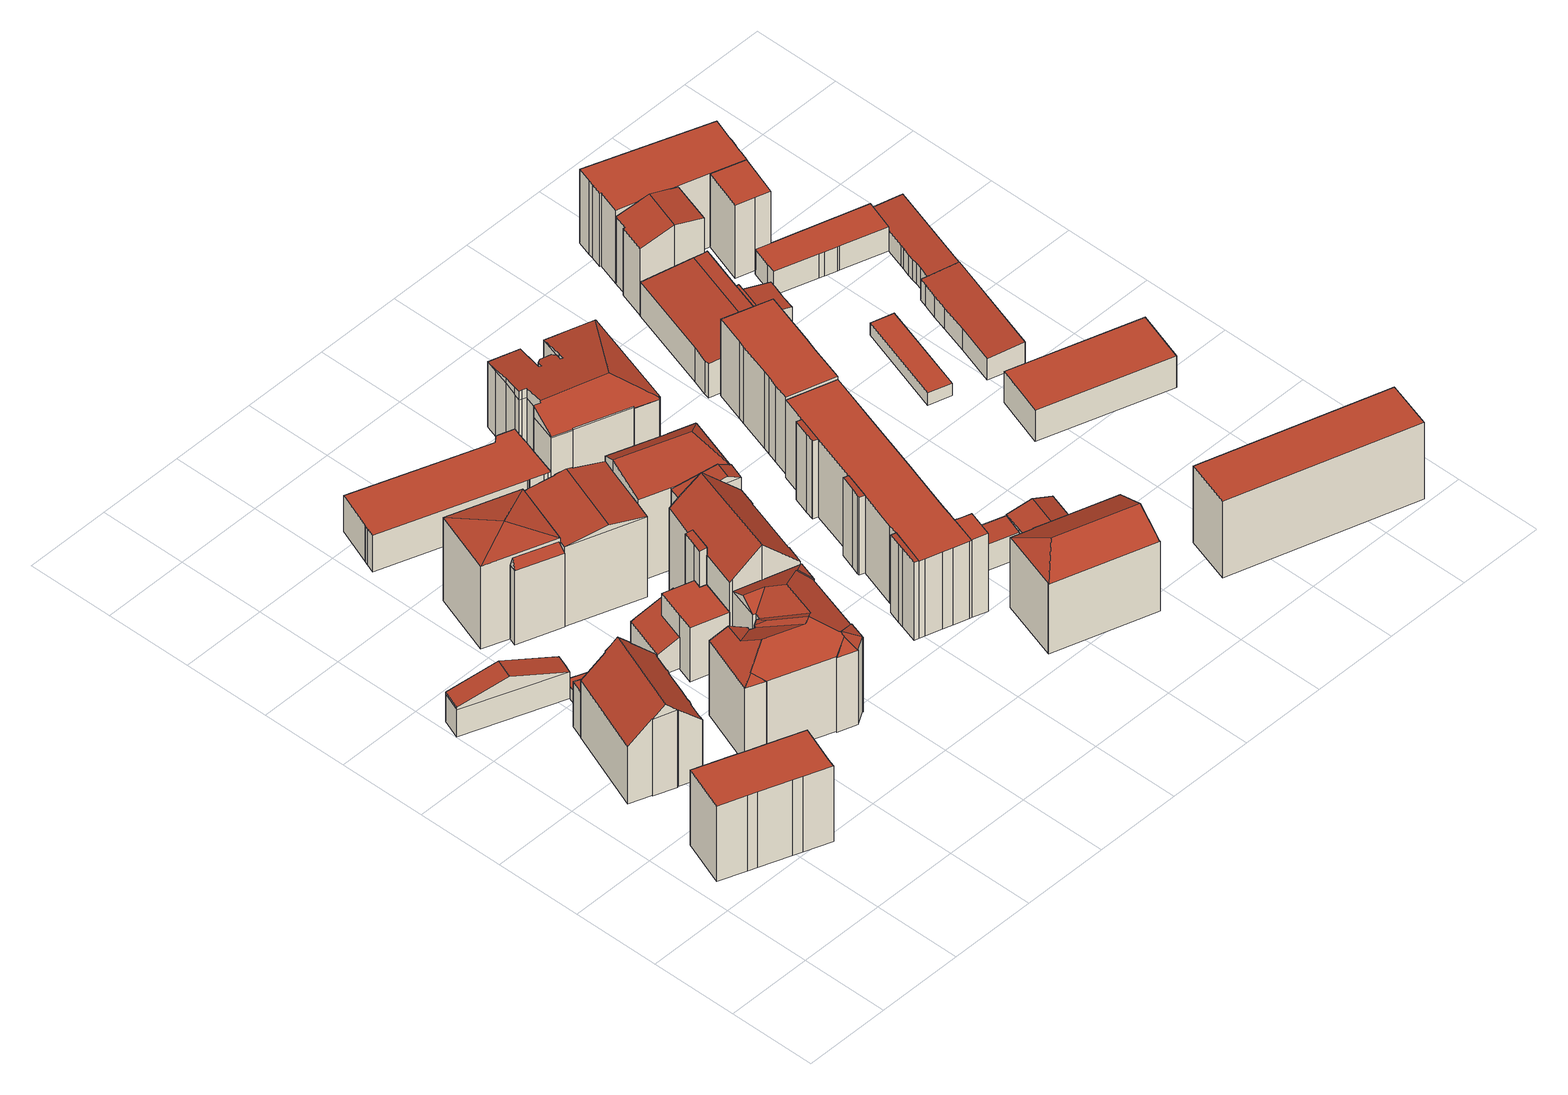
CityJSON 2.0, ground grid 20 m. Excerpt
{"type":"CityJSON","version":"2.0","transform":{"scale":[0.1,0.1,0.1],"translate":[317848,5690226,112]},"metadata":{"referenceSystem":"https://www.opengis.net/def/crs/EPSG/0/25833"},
"CityObjects":{
"building1":{"type":"Building","attributes":{"Dachtyp_tdc":"tdcPolyFlatRoof","Gemeindeschluessel":14713000,"Dachneigung":0,"QualitaetDacherkennung":64,"Geometrietyp2DReferenz":"3000","function":"31001_9998","roofType":"1000","measuredHeight":19.4},"geometry":[{"type":"MultiSurface","lod":"2","boundaries":[[[0,1,2,3]],[[1,4,5,2]],[[4,6,7,5]],[[6,8,9,7]],[[8,10,11,9]],[[10,12,13,11]],[[12,14,15,13]],[[14,16,17,15]],[[16,18,19,17]],[[18,20,21,19]],[[20,22,23,21]],[[22,24,25,23]],[[24,0,3,25]],[[24,22,20,18,16,14,12,10,8,6,4,1,0]],[[3,2,5,7,9,11,13,15,17,19,21,23,25]]],"semantics":{"surfaces":[{"type":"WallSurface"},{"type":"RoofSurface"},{"type":"GroundSurface"}],"values":[0,0,0,0,0,0,0,0,0,0,0,0,0,1,2]}}]},
"building2":{"type":"Building","attributes":{"Dachtyp_tdc":"tdcFreeFormRoof","Gemeindeschluessel":14713000,"Dachneigung":44.18,"QualitaetDacherkennung":63,"Geometrietyp2DReferenz":"3000","function":"31001_9998","roofType":"5000","measuredHeight":22.34},"geometry":[{"type":"MultiSurface","lod":"2","boundaries":[[[26,27,28,29]],[[27,30,31,28]],[[30,32,33,31]],[[32,34,35,33]],[[34,36,37,35]],[[36,38,39,37]],[[38,40,41,39]],[[40,42,43,41]],[[42,44,45,43]],[[44,46,47,45]],[[46,48,49,47]],[[48,50,51,49]],[[50,52,53,51]],[[52,54,55,53]],[[54,56,57,55]],[[56,58,59,57]],[[58,60,61,59]],[[60,62,63,61]],[[62,64,65,63]],[[64,66,67,65]],[[66,68,69,67]],[[68,70,71,69]],[[70,72,73,71]],[[72,74,75,73]],[[74,76,77,75]],[[76,78,79,77]],[[78,80,81,79]],[[80,82,83,81]],[[82,84,85,83]],[[84,26,29,85]],[[66,64,62,60,58,56,54,52,50,48,46,44,42,40,38,36,34,32,86,87,76,74,72,70,68]],[[30,27,26,84,82,80,78,87,86]],[[78,76,87]],[[32,30,86]],[[29,28,31,33,35,37,39,41,43,45,47,49,51,53,55,57,59,61,63,65,67,69,71,73,75,77,79,81,83,85]]],"semantics":{"surfaces":[{"type":"WallSurface"},{"type":"RoofSurface"},{"type":"GroundSurface"}],"values":[0,0,0,0,0,0,0,0,0,0,0,0,0,0,0,0,0,0,0,0,0,0,0,0,0,0,0,0,0,0,1,1,0,0,2]}}]},
"building3":{"type":"Building","attributes":{"Dachtyp_tdc":"tdcFreeFormRoof","Gemeindeschluessel":14713000,"Dachneigung":18.06,"QualitaetDacherkennung":32,"Geometrietyp2DReferenz":"3000","function":"31001_9998","roofType":"5000","measuredHeight":11.06},"geometry":[{"type":"MultiSurface","lod":"2","boundaries":[[[88,89,90,91]],[[89,92,93,90]],[[92,94,95,93]],[[94,96,97,95]],[[96,88,91,97]],[[98,99,100,101]],[[100,96,94,92,101]],[[88,99,98,89]],[[96,100,99,88]],[[89,98,101,92]],[[91,90,93,95,97]]],"semantics":{"surfaces":[{"type":"WallSurface"},{"type":"RoofSurface"},{"type":"GroundSurface"}],"values":[0,0,0,0,0,1,1,0,0,0,2]}}]},
"building4":{"type":"Building","attributes":{"Dachtyp_tdc":"tdcPolyFlatRoof","Gemeindeschluessel":14713000,"Dachneigung":0,"QualitaetDacherkennung":6,"Geometrietyp2DReferenz":"3000","function":"31001_9998","roofType":"1000","measuredHeight":11.44},"geometry":[{"type":"MultiSurface","lod":"2","boundaries":[[[102,103,104,105]],[[103,106,107,104]],[[106,108,109,107]],[[108,110,111,109]],[[110,112,113,111]],[[112,114,115,113]],[[114,116,117,115]],[[116,118,119,117]],[[118,102,105,119]],[[118,116,114,112,110,108,106,103,102]],[[105,104,107,109,111,113,115,117,119]]],"semantics":{"surfaces":[{"type":"WallSurface"},{"type":"RoofSurface"},{"type":"GroundSurface"}],"values":[0,0,0,0,0,0,0,0,0,1,2]}}]},
"building5":{"type":"Building","attributes":{"Dachtyp_tdc":"tdcPolyFlatRoof","Gemeindeschluessel":14713000,"Dachneigung":0,"QualitaetDacherkennung":75,"Geometrietyp2DReferenz":"3000","function":"31001_9998","roofType":"1000","measuredHeight":3.15},"geometry":[{"type":"MultiSurface","lod":"2","boundaries":[[[120,121,97,122]],[[121,123,95,97]],[[123,124,125,95]],[[124,126,127,125]],[[126,128,129,127]],[[128,120,122,129]],[[128,126,124,123,121,120]],[[122,97,95,125,127,129]]],"semantics":{"surfaces":[{"type":"WallSurface"},{"type":"RoofSurface"},{"type":"GroundSurface"}],"values":[0,0,0,0,0,0,1,2]}}]},
"building6":{"type":"Building","attributes":{"Gemeindeschluessel":14713000,"Geometrietyp2DReferenz":"3000","function":"31001_9998","roofType":"9999"},"children":["building6-1","building6-2"]},
"building6-1":{"type":"BuildingPart","attributes":{"Dachtyp_tdc":"tdcFreeFormRoof","Dachneigung":71.48,"QualitaetDacherkennung":11,"Geometrietyp2DReferenz":"3000","roofType":"5000","measuredHeight":21.69},"parents":["building6"],"geometry":[{"type":"MultiSurface","lod":"2","boundaries":[[[130,131,132,133]],[[131,134,135,132]],[[134,136,137,135]],[[138,136,134]],[[139,138,134,131]],[[139,131,130]],[[138,139,130,136]],[[133,132,135,137]],[[133,137,136,130]]],"semantics":{"surfaces":[{"type":"WallSurface"},{"type":"RoofSurface"},{"type":"GroundSurface"},{"type":"ClosureSurface"}],"values":[0,0,0,0,1,1,1,2,3]}}]},
"building6-2":{"type":"BuildingPart","attributes":{"Dachtyp_tdc":"tdcTentRoof","Dachneigung":10.03,"QualitaetDacherkennung":41,"Geometrietyp2DReferenz":"3000","roofType":"3500","measuredHeight":22.95},"parents":["building6"],"geometry":[{"type":"MultiSurface","lod":"2","boundaries":[[[140,141,142,143]],[[141,144,145,142]],[[144,146,130,133,145]],[[141,140,147]],[[144,141,147]],[[146,144,147]],[[140,146,147]],[[143,142,145,133,137]],[[140,143,137,136,130,146]],[[136,137,133,130]]],"semantics":{"surfaces":[{"type":"WallSurface"},{"type":"RoofSurface"},{"type":"GroundSurface"},{"type":"ClosureSurface"}],"values":[0,0,0,1,1,1,1,2,0,3]}}]},
"building7":{"type":"Building","attributes":{"Dachtyp_tdc":"tdcFreeFormRoof","Gemeindeschluessel":14713000,"Dachneigung":28.48,"QualitaetDacherkennung":38,"Geometrietyp2DReferenz":"3000","function":"31001_9998","roofType":"5000","measuredHeight":23.59},"geometry":[{"type":"MultiSurface","lod":"2","boundaries":[[[148,149,150,151]],[[149,152,153,150]],[[152,154,155,153]],[[154,156,157,155]],[[156,158,159,157]],[[158,160,161,159]],[[160,162,163,161]],[[162,164,165,163]],[[164,166,167,165]],[[166,168,169,167]],[[168,170,171,169]],[[170,172,173,171]],[[172,174,175,173]],[[174,176,177,175]],[[176,178,179,177]],[[178,180,181,179]],[[180,182,183,181]],[[182,184,185,183]],[[184,186,187,185]],[[186,188,189,187]],[[188,190,191,189]],[[190,192,193,191]],[[192,194,195,193]],[[194,196,197,195]],[[196,148,151,197]],[[198,196,194]],[[199,198,194,192]],[[200,201,199,192,190]],[[202,203,200,190,188]],[[202,188,186]],[[204,203,202,186,184]],[[205,206,204,184,182]],[[207,205,182,180]],[[207,180,178]],[[208,209,206,205,207,178,176]],[[208,176,174]],[[209,208,174,172]],[[210,211,212,203,204,206,209,172,170]],[[213,210,170,168]],[[214,213,168,166]],[[214,166,164]],[[215,216,211,210,213,214,164,162]],[[215,162,160]],[[216,215,160,158]],[[212,211,216,158,156]],[[217,201,200,203,212,156,154]],[[218,217,154,152]],[[219,218,152,149]],[[219,149,148]],[[198,199,201,217,218,219,148,196]],[[151,150,153,155,157,159,161,163,165,167,169,171,173,175,177,179,181,183,185,187,189,191,193,195,197]]],"semantics":{"surfaces":[{"type":"WallSurface"},{"type":"RoofSurface"},{"type":"GroundSurface"}],"values":[0,0,0,0,0,0,0,0,0,0,0,0,0,0,0,0,0,0,0,0,0,0,0,0,0,0,1,1,1,1,1,1,1,0,1,1,1,1,1,1,1,1,1,1,1,1,1,1,1,1,2]}}]},
"building8":{"type":"Building","attributes":{"Dachtyp_tdc":"tdcPolyFlatRoof","Gemeindeschluessel":14713000,"Dachneigung":0,"QualitaetDacherkennung":46,"Geometrietyp2DReferenz":"3000","function":"31001_9998","roofType":"1000","measuredHeight":13.91},"geometry":[{"type":"MultiSurface","lod":"2","boundaries":[[[220,221,222,223]],[[221,224,225,222]],[[224,226,227,225]],[[226,228,229,227]],[[228,230,231,229]],[[230,232,233,231]],[[232,220,223,233]],[[232,230,228,226,224,221,220]],[[223,222,225,227,229,231,233]]],"semantics":{"surfaces":[{"type":"WallSurface"},{"type":"RoofSurface"},{"type":"GroundSurface"}],"values":[0,0,0,0,0,0,0,1,2]}}]},
"building9":{"type":"Building","attributes":{"Dachtyp_tdc":"tdcFreeFormRoof","Gemeindeschluessel":14713000,"Dachneigung":26.26,"QualitaetDacherkennung":9,"Geometrietyp2DReferenz":"3000","function":"31001_9998","roofType":"5000","measuredHeight":10.22},"geometry":[{"type":"MultiSurface","lod":"2","boundaries":[[[234,235,236,237]],[[235,238,239,236]],[[238,240,241,239]],[[240,242,243,241]],[[242,244,245,243]],[[244,234,237,245]],[[242,240,246,247]],[[244,247,246,238,235,234]],[[244,242,247]],[[240,238,246]],[[237,236,239,241,243,245]]],"semantics":{"surfaces":[{"type":"WallSurface"},{"type":"RoofSurface"},{"type":"GroundSurface"}],"values":[0,0,0,0,0,0,1,1,0,0,2]}}]},
"building10":{"type":"Building","attributes":{"Dachtyp_tdc":"tdcFreeFormRoof","Gemeindeschluessel":14713000,"Dachneigung":10.16,"QualitaetDacherkennung":22,"Geometrietyp2DReferenz":"3000","function":"31001_9998","roofType":"5000","measuredHeight":22.17},"geometry":[{"type":"MultiSurface","lod":"2","boundaries":[[[248,249,250,251]],[[249,252,253,250]],[[252,254,255,253]],[[254,256,257,255]],[[256,258,259,257]],[[258,260,261,259]],[[260,262,263,261]],[[262,264,265,263]],[[264,248,251,265]],[[266,248,264,267,268,269]],[[270,271,268,267,272,273,274]],[[256,270,274,258]],[[258,274,273,260]],[[260,273,272,262]],[[262,272,267,264]],[[254,271,270,256]],[[252,269,268,271,254]],[[249,266,269,252]],[[248,266,249]],[[251,250,253,255,257,259,261,263,265]]],"semantics":{"surfaces":[{"type":"WallSurface"},{"type":"RoofSurface"},{"type":"GroundSurface"}],"values":[0,0,0,0,0,0,0,0,0,1,1,0,0,0,0,0,0,0,0,2]}}]},
"building11":{"type":"Building","attributes":{"Dachtyp_tdc":"tdcPolyFlatRoof","Gemeindeschluessel":14713000,"Dachneigung":0,"QualitaetDacherkennung":72,"Geometrietyp2DReferenz":"3000","function":"31001_9998","roofType":"1000","measuredHeight":9.26},"geometry":[{"type":"MultiSurface","lod":"2","boundaries":[[[275,276,277,278]],[[276,279,280,277]],[[279,281,282,280]],[[281,283,284,282]],[[283,285,286,284]],[[285,287,288,286]],[[287,289,290,288]],[[289,291,292,290]],[[291,293,294,292]],[[293,295,296,294]],[[295,297,298,296]],[[297,299,300,298]],[[299,301,302,300]],[[301,303,304,302]],[[303,305,306,304]],[[305,307,308,306]],[[307,309,310,308]],[[309,311,312,310]],[[311,313,314,312]],[[313,275,278,314]],[[313,311,309,307,305,303,301,299,297,295,293,291,289,287,285,283,281,279,276,275]],[[278,277,280,282,284,286,288,290,292,294,296,298,300,302,304,306,308,310,312,314]]],"semantics":{"surfaces":[{"type":"WallSurface"},{"type":"RoofSurface"},{"type":"GroundSurface"}],"values":[0,0,0,0,0,0,0,0,0,0,0,0,0,0,0,0,0,0,0,0,1,2]}}]},
"building12":{"type":"Building","attributes":{"Gemeindeschluessel":14713000,"Geometrietyp2DReferenz":"3000","function":"31001_9998","roofType":"9999"},"children":["building12-1","building12-2"]},
"building12-1":{"type":"BuildingPart","attributes":{"Dachtyp_tdc":"tdcGableRoof","Dachneigung":44.25,"QualitaetDacherkennung":73,"Geometrietyp2DReferenz":"3000","roofType":"3100","measuredHeight":27.73},"parents":["building12"],"geometry":[{"type":"MultiSurface","lod":"2","boundaries":[[[315,316,317,318]],[[316,319,320,317]],[[319,321,322,320]],[[321,323,324,322]],[[323,325,326,324]],[[325,327,328,326]],[[327,329,330,328]],[[331,332,333,334]],[[332,335,336,333]],[[335,337,338,336]],[[337,339,340,338]],[[339,341,342,340]],[[341,315,318,342]],[[337,335,332,331,343,344,329,327,325,323]],[[323,321,319,316,315,341,339,337]],[[318,317,320,322,324,326,328,330,345,346,334,333,336,338,340,342]],[[345,330,329,344]],[[346,345,344,343]],[[331,334,346,343]]],"semantics":{"surfaces":[{"type":"WallSurface"},{"type":"RoofSurface"},{"type":"GroundSurface"},{"type":"ClosureSurface"}],"values":[0,0,0,0,0,0,0,0,0,0,0,0,0,1,1,2,3,3,3]}}]},
"building12-2":{"type":"BuildingPart","attributes":{"Dachtyp_tdc":"tdcPolyFlatRoof","Dachneigung":11.97,"QualitaetDacherkennung":76,"Geometrietyp2DReferenz":"3000","roofType":"2100","measuredHeight":23.19},"parents":["building12"],"geometry":[{"type":"MultiSurface","lod":"2","boundaries":[[[347,348,349,350,351,352,353,354]],[[345,330,355,243,241,356,334,346]],[[353,352,355,330,329]],[[352,351,243,355]],[[351,350,241,243]],[[350,349,356,241]],[[349,348,331,334,356]],[[353,329,344,354]],[[329,330,345,344]],[[343,331,348,347]],[[343,346,334,331]],[[344,343,347,354]],[[344,345,346,343]]],"semantics":{"surfaces":[{"type":"RoofSurface"},{"type":"GroundSurface"},{"type":"WallSurface"},{"type":"ClosureSurface"}],"values":[0,1,2,2,2,2,2,2,3,2,3,2,3]}}]},
"building13":{"type":"Building","attributes":{"Gemeindeschluessel":14713000,"Geometrietyp2DReferenz":"3000","function":"31001_9998","roofType":"9999"},"children":["building13-1","building13-2"]},
"building13-1":{"type":"BuildingPart","attributes":{"Dachtyp_tdc":"tdcHipAndGableRoof","Dachneigung":10.45,"QualitaetDacherkennung":65,"Geometrietyp2DReferenz":"3000","roofType":"5000","measuredHeight":22.97},"parents":["building13"],"geometry":[{"type":"MultiSurface","lod":"2","boundaries":[[[357,358,359,360]],[[358,361,362,359]],[[361,363,364,362]],[[363,365,366,364]],[[365,367,368,366]],[[367,369,370,368]],[[371,372,373,374,375]],[[372,357,360,373]],[[369,367,376]],[[367,365,363,361,358,357,376]],[[357,372,371,377,369,376]],[[360,359,362,364,366,368,370,374,373]],[[371,375,377]],[[375,374,370,369,377]]],"semantics":{"surfaces":[{"type":"WallSurface"},{"type":"RoofSurface"},{"type":"GroundSurface"},{"type":"ClosureSurface"}],"values":[0,0,0,0,0,0,0,0,1,1,1,2,0,3]}}]},
"building13-2":{"type":"BuildingPart","attributes":{"Dachtyp_tdc":"tdcGableRoof","Dachneigung":11.97,"QualitaetDacherkennung":72,"Geometrietyp2DReferenz":"3000","roofType":"3100","measuredHeight":22.96},"parents":["building13"],"geometry":[{"type":"MultiSurface","lod":"2","boundaries":[[[378,379,380,381]],[[382,377,375,383]],[[379,378,384]],[[375,379,384,383]],[[378,382,383,384]],[[380,374,370,381]],[[379,375,374,380]],[[382,378,381,370,369]],[[369,377,382]],[[370,374,375,377,369]]],"semantics":{"surfaces":[{"type":"WallSurface"},{"type":"RoofSurface"},{"type":"GroundSurface"},{"type":"ClosureSurface"}],"values":[0,0,0,1,1,2,0,0,0,3]}}]},
"building14":{"type":"Building","attributes":{"name":"Grieg-Begegnungsstätte","Dachtyp_tdc":"tdcFreeFormRoof","Gemeindeschluessel":14713000,"Dachneigung":10.31,"QualitaetDacherkennung":36,"Geometrietyp2DReferenz":"3000","function":"31001_2090","roofType":"5000","measuredHeight":19.88},"geometry":[{"type":"MultiSurface","lod":"2","boundaries":[[[385,386,387,388]],[[386,389,390,387]],[[389,391,392,390]],[[391,393,394,392]],[[393,395,396,394]],[[395,397,398,396]],[[397,399,400,398]],[[399,401,402,400]],[[401,403,404,402]],[[403,405,406,404]],[[405,407,408,406]],[[407,409,410,408]],[[409,411,412,410]],[[411,413,414,412]],[[413,415,416,414]],[[415,417,418,416]],[[417,419,420,418]],[[419,421,422,420]],[[423,424,425,426,427,428]],[[425,424,429,430,431,432,433,434,435,436,437,438,439,440,441,442,443,444,445,446,447,448,449,450,451]],[[452,453,454,455,426,425,451,456,457,458,459,460,461]],[[462,461,460,463]],[[464,452,461,462]],[[463,460,459,465]],[[465,459,458,466]],[[466,458,457,467]],[[467,457,456,468]],[[468,456,451,450,469]],[[470,454,453,471]],[[455,454,470]],[[471,453,452,464]],[[469,450,449,472]],[[472,449,448,473]],[[473,448,447,385]],[[385,447,446,386]],[[386,446,445,389]],[[389,445,444,391]],[[391,444,443,393]],[[393,443,442,395]],[[395,442,441,397]],[[397,441,440,399]],[[399,440,439,401]],[[401,439,438,403]],[[403,438,437,405]],[[405,437,436,407]],[[407,436,435,409]],[[409,435,434,411]],[[411,434,433,413]],[[413,433,432,415]],[[417,431,430,419]],[[415,432,431,417]],[[419,430,429,421]],[[421,429,424,423,474]],[[428,427,475]],[[475,427,426,455]],[[474,423,428]],[[422,476,477,478,479,480,481,482,483,484,485,486,487,488,489,490,491,388,387,390,392,394,396,398,400,402,404,406,408,410,412,414,416,418,420]],[[421,474,476,422]],[[474,428,477,476]],[[428,475,478,477]],[[475,455,479,478]],[[455,470,480,479]],[[470,471,481,480]],[[471,464,482,481]],[[464,462,483,482]],[[462,463,484,483]],[[463,465,485,484]],[[465,466,486,485]],[[466,467,487,486]],[[467,468,488,487]],[[468,469,489,488]],[[469,472,490,489]],[[472,473,491,490]],[[473,385,388,491]]],"semantics":{"surfaces":[{"type":"WallSurface"},{"type":"RoofSurface"},{"type":"GroundSurface"}],"values":[0,0,0,0,0,0,0,0,0,0,0,0,0,0,0,0,0,0,1,1,1,0,0,0,0,0,0,0,0,0,0,0,0,0,0,0,0,0,0,0,0,0,0,0,0,0,0,0,0,0,0,0,0,0,0,0,2,0,0,0,0,0,0,0,0,0,0,0,0,0,0,0,0,0]}}]},
"building15":{"type":"Building","attributes":{"Gemeindeschluessel":14713000,"Geometrietyp2DReferenz":"3000","function":"31001_9998","roofType":"9999"},"children":["building15-1","building15-2","building15-3","building15-4","building15-5"]},
"building15-1":{"type":"BuildingPart","attributes":{"Dachtyp_tdc":"tdcPolyFlatRoof","Dachneigung":3.63,"QualitaetDacherkennung":63,"Geometrietyp2DReferenz":"3000","roofType":"2100","measuredHeight":20.16},"parents":["building15"],"geometry":[{"type":"MultiSurface","lod":"2","boundaries":[[[492,493,494,495,496]],[[493,497,498,494]],[[497,499,500,498]],[[499,501,502,500]],[[501,503,504,505,502]],[[501,499,497,493,492,503]],[[505,495,494,498,500,502]],[[492,496,504,503]],[[496,495,505,504]]],"semantics":{"surfaces":[{"type":"WallSurface"},{"type":"RoofSurface"},{"type":"GroundSurface"},{"type":"ClosureSurface"}],"values":[0,0,0,0,0,1,2,0,3]}}]},
"building15-2":{"type":"BuildingPart","attributes":{"Dachtyp_tdc":"tdcPolyFlatRoof","Dachneigung":3.94,"QualitaetDacherkennung":54,"Geometrietyp2DReferenz":"3000","roofType":"2100","measuredHeight":20.14},"parents":["building15"],"geometry":[{"type":"MultiSurface","lod":"2","boundaries":[[[506,507,508]],[[509,510,511,512,513]],[[510,514,515,511]],[[514,516,517,515]],[[516,518,519,517]],[[518,506,508,519]],[[518,516,514,510,509,506]],[[508,512,511,515,517,519]],[[513,507,506,509]],[[513,512,508,507]]],"semantics":{"surfaces":[{"type":"WallSurface"},{"type":"RoofSurface"},{"type":"GroundSurface"},{"type":"ClosureSurface"}],"values":[0,0,0,0,0,0,1,2,0,3]}}]},
"building15-3":{"type":"BuildingPart","attributes":{"Dachtyp_tdc":"tdcPolyFlatRoof","Dachneigung":5.17,"QualitaetDacherkennung":46,"Geometrietyp2DReferenz":"3000","roofType":"2100","measuredHeight":20.15},"parents":["building15"],"geometry":[{"type":"MultiSurface","lod":"2","boundaries":[[[520,521,522,523,524]],[[521,525,526,522]],[[525,527,528,526]],[[527,529,530,528]],[[529,531,532,533,530]],[[529,527,525,521,520,531]],[[533,523,522,526,528,530]],[[524,532,531,520]],[[524,523,533,532]]],"semantics":{"surfaces":[{"type":"WallSurface"},{"type":"RoofSurface"},{"type":"GroundSurface"},{"type":"ClosureSurface"}],"values":[0,0,0,0,0,1,2,0,3]}}]},
"building15-4":{"type":"BuildingPart","attributes":{"Dachtyp_tdc":"tdcPolyFlatRoof","Dachneigung":0,"QualitaetDacherkennung":81,"Geometrietyp2DReferenz":"3000","roofType":"1000","measuredHeight":19.95},"parents":["building15"],"geometry":[{"type":"MultiSurface","lod":"2","boundaries":[[[532,534,535,533]],[[534,513,512,535]],[[507,496,495,508]],[[504,536,537,505]],[[536,538,539,537]],[[538,540,541,539]],[[540,542,543,541]],[[542,544,545,543]],[[544,546,547,545]],[[546,548,549,547]],[[548,550,551,549]],[[552,553,554,555]],[[553,556,557,554]],[[556,558,559,557]],[[558,560,561,559]],[[560,524,523,561]],[[524,560,558,556,553,552,550,548,546,544,542,540,538,536,504,496,507,513,534,532]],[[533,535,512,508,495,505,537,539,541,543,545,547,549,551,555,554,557,559,561,523]],[[508,512,513,507]],[[505,495,496,504]],[[555,551,550,552]],[[533,523,524,532]]],"semantics":{"surfaces":[{"type":"WallSurface"},{"type":"RoofSurface"},{"type":"GroundSurface"},{"type":"ClosureSurface"}],"values":[0,0,0,0,0,0,0,0,0,0,0,0,0,0,0,0,1,2,3,3,3,3]}}]},
"building15-5":{"type":"BuildingPart","attributes":{"Dachtyp_tdc":"tdcPolyFlatRoof","Dachneigung":0,"QualitaetDacherkennung":40,"Geometrietyp2DReferenz":"3000","roofType":"1000","measuredHeight":20.11},"parents":["building15"],"geometry":[{"type":"MultiSurface","lod":"2","boundaries":[[[562,563,564,565]],[[563,566,552,555,564]],[[567,568,569,551,550]],[[568,570,571,569]],[[570,562,565,571]],[[570,568,567,566,563,562]],[[565,564,555,551,569,571]],[[550,552,566,567]],[[550,551,555,552]]],"semantics":{"surfaces":[{"type":"WallSurface"},{"type":"RoofSurface"},{"type":"GroundSurface"},{"type":"ClosureSurface"}],"values":[0,0,0,0,0,1,2,0,3]}}]},
"building16":{"type":"Building","attributes":{"Dachtyp_tdc":"tdcHipAndGableRoof","Gemeindeschluessel":14713000,"Dachneigung":26.95,"QualitaetDacherkennung":53,"Geometrietyp2DReferenz":"3000","function":"31001_9998","roofType":"5000","measuredHeight":21.74},"geometry":[{"type":"MultiSurface","lod":"2","boundaries":[[[572,573,574,575]],[[573,576,577,574]],[[576,578,579,577]],[[578,580,581,579]],[[580,582,583,581]],[[582,584,585,583]],[[584,586,587,585]],[[586,588,589,587]],[[588,590,591,589]],[[590,592,593,591]],[[592,594,595,593]],[[594,572,575,595]],[[590,588,586,596]],[[586,584,582,580,578,596]],[[578,576,573,572,594,592,590,596]],[[575,574,577,579,581,583,585,587,589,591,593,595]]],"semantics":{"surfaces":[{"type":"WallSurface"},{"type":"RoofSurface"},{"type":"GroundSurface"}],"values":[0,0,0,0,0,0,0,0,0,0,0,0,1,1,1,2]}}]},
"building17":{"type":"Building","attributes":{"Dachtyp_tdc":"tdcPolyFlatRoof","Gemeindeschluessel":14713000,"Dachneigung":5.13,"QualitaetDacherkennung":68,"Geometrietyp2DReferenz":"3000","function":"31001_9998","roofType":"2100","measuredHeight":7.07},"geometry":[{"type":"MultiSurface","lod":"2","boundaries":[[[597,598,599,600]],[[598,601,602,599]],[[601,603,604,602]],[[603,605,606,604]],[[605,597,600,606]],[[605,603,601,598,597]],[[600,599,602,604,606]]],"semantics":{"surfaces":[{"type":"WallSurface"},{"type":"RoofSurface"},{"type":"GroundSurface"}],"values":[0,0,0,0,0,1,2]}}]},
"building18":{"type":"Building","attributes":{"Dachtyp_tdc":"tdcFreeFormRoof","Gemeindeschluessel":14713000,"Dachneigung":25.98,"QualitaetDacherkennung":87,"Geometrietyp2DReferenz":"3000","function":"31001_9998","roofType":"5000","measuredHeight":9.92},"geometry":[{"type":"MultiSurface","lod":"2","boundaries":[[[607,608,609,610]],[[608,611,612,609]],[[611,613,614,612]],[[613,615,616,614]],[[615,607,610,616]],[[615,613,617]],[[618,617,613,611,608]],[[607,615,617,618]],[[608,607,618]],[[610,609,612,614,616]]],"semantics":{"surfaces":[{"type":"WallSurface"},{"type":"RoofSurface"},{"type":"GroundSurface"}],"values":[0,0,0,0,0,1,1,1,0,2]}}]},
"building19":{"type":"Building","attributes":{"Dachtyp_tdc":"tdcPolyFlatRoof","Gemeindeschluessel":14713000,"Dachneigung":0,"QualitaetDacherkennung":79,"Geometrietyp2DReferenz":"3000","function":"31001_9998","roofType":"1000","measuredHeight":19.64},"geometry":[{"type":"MultiSurface","lod":"2","boundaries":[[[619,620,621,622]],[[620,623,624,621]],[[623,625,626,624]],[[625,627,628,626]],[[627,629,630,628]],[[629,631,632,630]],[[631,633,634,632]],[[633,635,636,634]],[[635,637,638,636]],[[637,639,640,638]],[[639,641,642,640]],[[641,643,644,642]],[[643,619,622,644]],[[643,641,639,637,635,633,631,629,627,625,623,620,619]],[[622,621,624,626,628,630,632,634,636,638,640,642,644]]],"semantics":{"surfaces":[{"type":"WallSurface"},{"type":"RoofSurface"},{"type":"GroundSurface"}],"values":[0,0,0,0,0,0,0,0,0,0,0,0,0,1,2]}}]},
"building20":{"type":"Building","attributes":{"name":"Eichamt Leipzig","Gemeindeschluessel":14713000,"Geometrietyp2DReferenz":"3000","function":"31001_3010","roofType":"9999"},"children":["building20-1","building20-2","building20-3","building20-4"]},
"building20-1":{"type":"BuildingPart","attributes":{"Dachtyp_tdc":"tdcPolyFlatRoof","Dachneigung":0,"QualitaetDacherkennung":66,"Geometrietyp2DReferenz":"3000","roofType":"1000","measuredHeight":9.83},"parents":["building20"],"geometry":[{"type":"MultiSurface","lod":"2","boundaries":[[[645,646,647,648]],[[646,649,650,651,647]],[[652,653,654,655,656]],[[653,652,649,646,645]],[[648,647,651,655,654]],[[656,650,649,652]],[[656,655,651,650]],[[648,654,653,645]]],"semantics":{"surfaces":[{"type":"WallSurface"},{"type":"RoofSurface"},{"type":"GroundSurface"},{"type":"ClosureSurface"}],"values":[0,0,0,1,2,0,3,3]}}]},
"building20-2":{"type":"BuildingPart","attributes":{"Dachtyp_tdc":"tdcPolyFlatRoof","Dachneigung":5.24,"QualitaetDacherkennung":86,"Geometrietyp2DReferenz":"3000","roofType":"2100","measuredHeight":9.86},"parents":["building20"],"geometry":[{"type":"MultiSurface","lod":"2","boundaries":[[[657,658,659,660]],[[657,661,662,658]],[[661,663,664,662]],[[663,665,645,648,664]],[[666,667,668,654,653]],[[666,665,663,661,657,660,667]],[[668,659,658,662,664,648,654]],[[660,659,668,667]],[[653,645,665,666]],[[653,654,648,645]]],"semantics":{"surfaces":[{"type":"WallSurface"},{"type":"RoofSurface"},{"type":"GroundSurface"},{"type":"ClosureSurface"}],"values":[0,0,0,0,0,1,2,3,0,3]}}]},
"building20-3":{"type":"BuildingPart","attributes":{"Dachtyp_tdc":"tdcPolyFlatRoof","Dachneigung":10.06,"QualitaetDacherkennung":88,"Geometrietyp2DReferenz":"3000","roofType":"2100","measuredHeight":9.75},"parents":["building20"],"geometry":[{"type":"MultiSurface","lod":"2","boundaries":[[[669,670,671,672]],[[670,673,674,671]],[[673,675,676,674]],[[675,677,678,676]],[[677,656,655,678]],[[650,669,672,651]],[[650,656,677,675,673,670,669]],[[672,671,674,676,678,655,651]],[[651,655,656,650]]],"semantics":{"surfaces":[{"type":"WallSurface"},{"type":"RoofSurface"},{"type":"GroundSurface"},{"type":"ClosureSurface"}],"values":[0,0,0,0,0,0,1,2,3]}}]},
"building20-4":{"type":"BuildingPart","attributes":{"Dachtyp_tdc":"tdcPolyFlatRoof","Dachneigung":4.28,"QualitaetDacherkennung":92,"Geometrietyp2DReferenz":"3000","roofType":"2100","measuredHeight":9.59},"parents":["building20"],"geometry":[{"type":"MultiSurface","lod":"2","boundaries":[[[679,680,681,682]],[[680,683,684,681]],[[683,660,659,684]],[[667,685,686,668]],[[685,687,688,686]],[[687,689,690,688]],[[689,691,692,690]],[[691,693,694,692]],[[693,679,682,694]],[[693,691,689,687,685,667,660,683,680,679]],[[682,681,684,659,668,686,688,690,692,694]],[[668,659,660,667]]],"semantics":{"surfaces":[{"type":"WallSurface"},{"type":"RoofSurface"},{"type":"GroundSurface"},{"type":"ClosureSurface"}],"values":[0,0,0,0,0,0,0,0,0,1,2,3]}}]},
"building21":{"type":"Building","attributes":{"Dachtyp_tdc":"tdcPolyFlatRoof","Gemeindeschluessel":14713000,"Dachneigung":0,"QualitaetDacherkennung":63,"Geometrietyp2DReferenz":"3000","function":"31001_9998","roofType":"1000","measuredHeight":19.7},"geometry":[{"type":"MultiSurface","lod":"2","boundaries":[[[695,696,697,698]],[[696,699,700,697]],[[699,701,702,700]],[[701,695,698,702]],[[701,699,696,695]],[[698,697,700,702]]],"semantics":{"surfaces":[{"type":"WallSurface"},{"type":"RoofSurface"},{"type":"GroundSurface"}],"values":[0,0,0,0,1,2]}}]},
"building22":{"type":"Building","attributes":{"Dachtyp_tdc":"tdcPolyFlatRoof","Gemeindeschluessel":14713000,"Dachneigung":0,"QualitaetDacherkennung":67,"Geometrietyp2DReferenz":"3000","function":"31001_2463","roofType":"1000","measuredHeight":3.19},"geometry":[{"type":"MultiSurface","lod":"2","boundaries":[[[703,704,705,706]],[[704,707,708,705]],[[707,709,710,708]],[[709,703,706,710]],[[709,707,704,703]],[[706,705,708,710]]],"semantics":{"surfaces":[{"type":"WallSurface"},{"type":"RoofSurface"},{"type":"GroundSurface"}],"values":[0,0,0,0,1,2]}}]},
"building23":{"type":"Building","attributes":{"name":"Leibniz-Institut für jüdische Geschichte und Kultur","Gemeindeschluessel":14713000,"Geometrietyp2DReferenz":"3000","function":"31001_9998","roofType":"9999"},"children":["building23-1","building23-2","building23-3"]},
"building23-1":{"type":"BuildingPart","attributes":{"Dachtyp_tdc":"tdcPolyFlatRoof","Dachneigung":0,"QualitaetDacherkennung":83,"Geometrietyp2DReferenz":"3000","roofType":"1000","measuredHeight":18.79},"parents":["building23"],"geometry":[{"type":"MultiSurface","lod":"2","boundaries":[[[711,712,713,714]],[[712,715,716,713]],[[715,717,718,716]],[[717,719,720,718]],[[717,715,712,711,719]],[[720,714,713,716,718]],[[714,720,719,711]]],"semantics":{"surfaces":[{"type":"WallSurface"},{"type":"RoofSurface"},{"type":"GroundSurface"},{"type":"ClosureSurface"}],"values":[0,0,0,0,1,2,3]}}]},
"building23-2":{"type":"BuildingPart","attributes":{"Dachtyp_tdc":"tdcPolyFlatRoof","Dachneigung":0,"QualitaetDacherkennung":45,"Geometrietyp2DReferenz":"3000","roofType":"1000","measuredHeight":18.82},"parents":["building23"],"geometry":[{"type":"MultiSurface","lod":"2","boundaries":[[[721,722,723,724]],[[722,725,726,723]],[[725,727,728,726]],[[727,729,730,728]],[[729,731,732,730]],[[731,733,711,714,732]],[[734,735,736,737,720,719]],[[738,739,740,741,742]],[[739,743,744,740]],[[743,745,746,744]],[[745,747,748,746]],[[747,749,750,748]],[[749,751,752,750]],[[751,721,724,752]],[[751,749,747,745,743,739,738,753,754,755,735,734,733,731,729,727,725,722,721]],[[724,723,726,728,730,732,714,720,737,756,741,740,744,746,748,750,752]],[[719,711,733,734]],[[719,720,714,711]],[[755,736,735]],[[742,753,738]],[[741,756,754,753,742]],[[756,737,736,755,754]]],"semantics":{"surfaces":[{"type":"WallSurface"},{"type":"RoofSurface"},{"type":"GroundSurface"},{"type":"ClosureSurface"}],"values":[0,0,0,0,0,0,0,0,0,0,0,0,0,0,1,2,0,3,0,0,3,3]}}]},
"building23-3":{"type":"BuildingPart","attributes":{"Dachtyp_tdc":"tdcGableRoof","Dachneigung":18.82,"QualitaetDacherkennung":74,"Geometrietyp2DReferenz":"3000","roofType":"3100","measuredHeight":19.74},"parents":["building23"],"geometry":[{"type":"MultiSurface","lod":"2","boundaries":[[[757,742,741,758]],[[736,759,760,737]],[[759,761,762,760]],[[761,763,764,762]],[[763,765,766,764]],[[765,757,758,766]],[[761,759,736,755,767]],[[767,753,742,757,765,763,761]],[[758,741,756,737,760,762,764,766]],[[754,753,767]],[[756,741,742,753,754]],[[755,754,767]],[[756,754,755,736,737]]],"semantics":{"surfaces":[{"type":"WallSurface"},{"type":"RoofSurface"},{"type":"GroundSurface"},{"type":"ClosureSurface"}],"values":[0,0,0,0,0,0,1,1,2,0,3,0,3]}}]},
"building24":{"type":"Building","attributes":{"Dachtyp_tdc":"tdcPolyFlatRoof","Gemeindeschluessel":14713000,"Dachneigung":0,"QualitaetDacherkennung":27,"Geometrietyp2DReferenz":"3000","function":"31001_2000","roofType":"1000","measuredHeight":8.01},"geometry":[{"type":"MultiSurface","lod":"2","boundaries":[[[768,769,770,771]],[[769,772,773,770]],[[772,774,775,773]],[[774,768,771,775]],[[774,772,769,768]],[[771,770,773,775]]],"semantics":{"surfaces":[{"type":"WallSurface"},{"type":"RoofSurface"},{"type":"GroundSurface"}],"values":[0,0,0,0,1,2]}}]},
"building25":{"type":"Building","attributes":{"Gemeindeschluessel":14713000,"Geometrietyp2DReferenz":"3000","function":"31001_9998","roofType":"9999"},"children":["building25-1","building25-2","building25-3"]},
"building25-1":{"type":"BuildingPart","attributes":{"Dachtyp_tdc":"tdcPolyFlatRoof","Dachneigung":2.62,"QualitaetDacherkennung":83,"Geometrietyp2DReferenz":"3000","roofType":"2100","measuredHeight":6.44},"parents":["building25"],"geometry":[{"type":"MultiSurface","lod":"2","boundaries":[[[776,777,778,779,780]],[[777,781,782,778]],[[781,783,784,782]],[[783,785,786,784]],[[785,787,788,786]],[[787,789,790,788]],[[789,791,792,790]],[[791,793,794,792]],[[793,795,796,797,794]],[[795,793,791,789,787,785,783,781,777,776]],[[779,778,782,784,786,788,790,792,794,797]],[[776,780,796,795]],[[780,779,797,796]]],"semantics":{"surfaces":[{"type":"WallSurface"},{"type":"RoofSurface"},{"type":"GroundSurface"},{"type":"ClosureSurface"}],"values":[0,0,0,0,0,0,0,0,0,1,2,0,3]}}]},
"building25-2":{"type":"BuildingPart","attributes":{"Dachtyp_tdc":"tdcPolyFlatRoof","Dachneigung":3.11,"QualitaetDacherkennung":83,"Geometrietyp2DReferenz":"3000","roofType":"2100","measuredHeight":5.62},"parents":["building25"],"geometry":[{"type":"MultiSurface","lod":"2","boundaries":[[[798,799,800,801]],[[799,802,803,800]],[[802,804,805,803]],[[804,806,807,805]],[[806,808,809,807]],[[808,810,811,809]],[[810,780,779,811]],[[796,812,813,797]],[[812,814,815,813]],[[812,796,780,810,808,806,804,802,799,798,814]],[[815,801,800,803,805,807,809,811,779,797,813]],[[798,801,815,814]],[[797,779,780,796]]],"semantics":{"surfaces":[{"type":"WallSurface"},{"type":"RoofSurface"},{"type":"GroundSurface"},{"type":"ClosureSurface"}],"values":[0,0,0,0,0,0,0,0,0,1,2,3,3]}}]},
"building25-3":{"type":"BuildingPart","attributes":{"Dachtyp_tdc":"tdcPolyFlatRoof","Dachneigung":3.76,"QualitaetDacherkennung":87,"Geometrietyp2DReferenz":"3000","roofType":"2100","measuredHeight":5.89},"parents":["building25"],"geometry":[{"type":"MultiSurface","lod":"2","boundaries":[[[816,817,818,815,814]],[[817,819,820,818]],[[819,821,822,820]],[[821,823,824,822]],[[823,825,826,824]],[[825,827,828,826]],[[827,829,830,828]],[[829,831,832,830]],[[831,833,834,832]],[[833,835,798,801,834]],[[835,833,831,829,827,825,823,821,819,817,816]],[[815,818,820,822,824,826,828,830,832,834,801]],[[814,798,835,816]],[[814,815,801,798]]],"semantics":{"surfaces":[{"type":"WallSurface"},{"type":"RoofSurface"},{"type":"GroundSurface"},{"type":"ClosureSurface"}],"values":[0,0,0,0,0,0,0,0,0,0,1,2,0,3]}}]}
},
"vertices":[
[275,184,195],[215,206,195],[215,206,1],[275,184,1],[195,214,195],[195,214,1],[126,240,195],[126,240,1],[106,247,195],[106,247,1],[45,270,195],[45,270,1],[84,374,195],[84,374,1],[164,344,195],[164,344,1],[197,331,195],[197,331,1],[233,318,195],[233,318,1],[314,288,195],[314,288,1],[304,262,195],[304,262,1],[281,202,195],[281,202,1],
[208,707,199],[210,709,200],[210,709,1],[208,707,1],[220,705,210],[220,705,1],[258,691,201],[258,691,1],[258,689,200],[258,689,1],[306,670,151],[306,670,1],[303,662,151],[303,662,1],[301,662,153],[301,662,1],[287,625,153],[287,625,1],[289,624,151],[289,624,1],[285,615,151],[285,615,1],[283,616,153],[283,616,1],[264,563,153],[264,563,1],[262,559,153],[262,559,1],[257,545,153],[257,545,1],[255,542,153],[255,542,1],[254,537,153],[254,537,1],[255,536,151],[255,536,1],[251,527,151],[251,527,1],[249,528,153],[249,528,1],[236,491,152],[236,491,1],[237,490,151],[237,490,1],[235,484,151],[235,484,1],[234,482,151],[234,482,1],[186,500,199],[186,500,1],[184,499,201],[184,499,1],[135,517,198],[135,517,1],[135,519,198],[135,519,1],[87,537,148],[87,537,1],[159,725,149],[159,725,1],[234,700,225],[160,508,225],
[0,895,73],[17,939,73],[17,939,4],[0,895,4],[238,854,73],[238,854,4],[229,830,73],[229,830,4],[221,811,73],[221,811,4],[17,939,79],[0,895,79],[104,855,114],[121,899,114],
[208,707,118],[159,725,118],[159,725,3],[208,707,3],[171,755,118],[171,755,3],[199,744,118],[199,744,3],[232,733,118],[232,733,3],[229,726,118],[229,726,3],[222,710,118],[222,710,3],[220,705,118],[220,705,3],[210,709,118],[210,709,3],
[199,744,35],[221,811,35],[199,744,4],[229,830,35],[274,813,35],[274,813,4],[247,727,35],[247,727,4],[232,733,35],[232,733,4],
[359,963,201],[353,946,201],[353,946,11],[359,963,11],[253,982,201],[253,982,11],[259,999,201],[259,999,11],[256,990,228],[348,957,227],
[201,1020,225],[251,1163,225],[251,1163,11],[201,1020,11],[410,1107,225],[410,1107,11],[359,963,225],[310,1061,240],
[637,606,195],[640,605,195],[640,605,3],[637,606,3],[625,560,195],[625,560,3],[623,561,195],[623,561,3],[581,425,195],[581,425,3],[583,424,195],[583,424,3],[571,383,195],[571,383,3],[569,384,195],[569,384,3],[540,368,195],[540,368,3],[539,366,195],[539,366,3],[496,382,195],[496,382,3],[497,384,195],[497,384,3],[359,435,195],[359,435,3],[359,434,195],[359,434,3],[317,451,195],[317,451,3],[368,589,195],[368,589,3],[443,561,195],[443,561,3],[441,555,195],[441,555,3],[453,550,195],[453,550,3],[455,555,195],[455,555,3],[470,564,195],[470,564,3],[477,561,195],[477,561,3],[481,575,195],[481,575,3],[474,577,195],[474,577,3],[496,649,195],[496,649,3],[485,613,215],[530,598,216],[523,473,233],[550,560,233],[472,540,207],[509,466,239],[495,460,233],[390,529,217],[408,492,233],[405,575,216],[346,463,207],[346,464,207],[537,400,211],[537,411,216],[536,411,216],[535,398,211],[537,370,197],[569,387,197],[540,410,215],[611,592,206],[613,591,207],[636,604,196],
[516,734,144],[490,651,144],[490,651,5],[516,734,5],[408,676,144],[408,676,5],[420,714,144],[420,714,5],[441,780,144],[441,780,5],[509,759,144],[509,759,5],[502,739,144],[502,739,5],
[420,714,87],[375,728,64],[375,728,7],[420,714,7],[407,827,64],[407,827,7],[519,791,88],[519,791,7],[509,759,88],[509,759,7],[441,780,87],[441,780,7],[494,799,109],[483,767,109],
[410,1107,218],[475,1084,218],[475,1084,12],[410,1107,12],[476,1086,218],[476,1086,12],[511,1074,218],[511,1074,12],[510,1072,218],[510,1072,12],[575,1049,218],[575,1049,12],[531,924,218],[531,924,12],[518,888,218],[518,888,12],[353,946,218],[353,946,12],[475,1084,230],[440,915,234],[498,1078,234],[476,1086,230],[510,1072,232],[511,1074,232],[518,888,219],[531,924,219],[575,1049,219],
[596,1252,100],[577,1190,100],[577,1190,7],[596,1252,7],[572,1192,100],[572,1192,7],[563,1195,100],[563,1195,7],[535,1205,100],[535,1205,7],[533,1205,100],[533,1205,7],[530,1206,100],[530,1206,7],[221,1316,100],[221,1316,7],[228,1335,100],[228,1335,7],[231,1343,100],[231,1343,7],[232,1346,100],[232,1346,7],[264,1431,100],[264,1431,7],[565,1322,100],[565,1322,7],[571,1327,100],[571,1327,7],[574,1329,100],[574,1329,7],[579,1333,100],[579,1333,7],[585,1331,100],[585,1331,7],[617,1320,100],[617,1320,7],[611,1303,100],[611,1303,7],[604,1277,100],[604,1277,7],
[690,780,204],[649,648,204],[649,648,7],[690,780,7],[650,647,203],[650,647,7],[637,606,203],[637,606,7],[557,630,285],[557,630,7],[496,649,226],[496,649,7],[490,651,220],[490,651,7],[516,734,220],[516,734,7],[532,787,219],[561,872,222],[561,872,7],[532,787,7],[586,864,246],[586,864,7],[625,849,285],[625,849,7],[705,821,202],[705,821,7],[692,780,202],[692,780,7],[534,787,221],[517,734,221],[517,734,7],[534,787,7],
[534,787,239],[532,787,239],[519,792,236],[519,791,236],[509,759,236],[502,739,236],[516,734,239],[517,734,239],[502,739,7],[519,792,7],
[564,1020,249],[575,1049,233],[575,1049,19],[564,1020,19],[699,1005,233],[699,1005,19],[700,1005,233],[700,1005,19],[758,987,232],[758,987,19],[757,984,233],[757,984,19],[718,859,230],[718,859,19],[597,901,230],[531,924,230],[531,924,19],[597,901,19],[597,901,228],[723,964,249],[645,884,230],
[705,821,234],[586,864,228],[586,864,19],[705,821,19],[718,859,234],[690,868,249],[678,831,249],
[617,1320,189],[627,1352,189],[627,1352,22],[617,1320,22],[638,1389,189],[638,1389,22],[646,1416,189],[646,1416,22],[647,1418,189],[647,1418,22],[650,1417,189],[650,1417,22],[714,1397,189],[714,1397,22],[697,1344,189],[697,1344,22],[692,1328,189],[692,1328,22],[698,1326,189],[698,1326,22],[702,1339,189],[702,1339,22],[711,1344,189],[711,1344,22],[735,1337,189],[735,1337,22],[740,1327,189],[740,1327,22],[735,1313,189],[735,1313,22],[741,1311,189],[741,1311,22],[746,1328,189],[746,1328,22],[762,1381,189],[762,1381,22],[858,1351,189],[858,1351,22],[869,1347,190],[868,1347,190],[755,1207,221],[794,1116,191],[795,1117,191],[798,1116,189],[858,1351,190],[762,1381,190],[746,1328,200],[741,1311,203],[735,1313,203],[740,1327,201],[735,1337,199],[711,1344,199],[702,1339,201],[698,1326,203],[692,1328,203],[697,1344,200],[714,1397,190],[650,1417,190],[647,1418,190],[646,1416,190],[638,1389,195],[627,1352,202],[617,1320,208],[611,1303,212],[617,1301,212],[626,1298,212],[612,1251,221],[619,1175,193],[743,1132,191],[742,1129,190],[792,1112,189],[610,1247,219],[601,1250,219],[596,1252,219],[577,1190,193],[576,1188,192],[618,1173,192],[618,1173,189],[576,1188,189],[619,1175,189],[577,1190,189],[596,1252,189],[601,1250,189],[610,1247,189],[626,1298,189],[742,1129,189],[743,1132,189],[617,1301,189],[611,1303,189],[869,1347,189],[795,1117,189],[869,1347,22],[798,1116,22],[795,1117,22],[792,1112,22],[742,1129,22],[743,1132,22],[619,1175,22],[618,1173,22],[576,1188,22],[577,1190,22],[596,1252,22],[601,1250,22],[610,1247,22],[626,1298,22],[617,1301,22],[611,1303,22],
[896,801,214],[884,805,215],[884,805,14],[896,801,14],[896,801,213],[885,807,215],[885,807,14],[890,825,215],[890,825,14],[903,864,215],[903,864,14],[915,861,214],[915,861,213],[915,861,14],
[862,692,214],[862,692,213],[862,692,14],[843,632,214],[831,636,215],[831,636,14],[843,632,14],[843,632,213],[832,640,215],[832,640,14],[838,659,215],[838,659,14],[850,695,215],[850,695,14],
[781,436,214],[771,439,215],[771,439,14],[781,436,14],[781,436,213],[783,479,215],[783,479,14],[787,494,215],[787,494,14],[796,523,215],[796,523,14],[808,520,214],[808,520,213],[808,520,14],
[815,542,213],[815,542,14],[933,920,213],[933,920,14],[1042,887,213],[1042,887,14],[1005,771,213],[1005,771,14],[959,623,213],[959,623,14],[952,601,213],[952,601,14],[922,508,213],[922,508,14],[915,483,213],[915,483,14],[909,463,213],[909,463,14],[890,402,213],[886,403,213],[886,403,14],[890,402,14],[852,414,213],[852,414,14],[830,421,213],[830,421,14],[794,432,213],[794,432,14],
[943,451,215],[924,391,215],[924,391,14],[943,451,14],[890,402,215],[909,463,215],[916,460,215],[916,460,14],[925,457,215],[925,457,14],
[1038,348,191],[1134,317,191],[1134,317,12],[1038,348,12],[1189,299,192],[1189,299,12],[1167,228,229],[1167,228,12],[1150,171,198],[1150,171,12],[1146,160,193],[1146,160,12],[1146,157,191],[1146,157,12],[917,230,191],[917,230,12],[918,232,192],[918,232,12],[961,370,192],[961,370,12],[1010,355,192],[1010,355,12],[1011,357,191],[1011,357,12],[984,286,229],
[964,480,82],[969,495,83],[969,495,15],[964,480,15],[978,527,86],[978,527,15],[1083,493,86],[1083,493,15],[1069,447,82],[1069,447,15],
[1134,317,89],[1038,348,89],[1038,348,14],[1134,317,14],[1069,447,89],[1069,447,14],[1083,493,89],[1083,493,14],[1179,463,89],[1179,463,14],[1128,469,114],[1085,333,114],
[1066,967,220],[1042,887,220],[1042,887,23],[1066,967,23],[933,920,220],[933,920,23],[944,955,220],[944,955,23],[952,980,220],[952,980,23],[957,996,220],[957,996,23],[980,1071,220],[980,1071,23],[985,1086,220],[985,1086,23],[1007,1155,220],[1007,1155,23],[1093,1128,220],[1093,1128,23],[1115,1121,220],[1115,1121,23],[1089,1038,220],[1089,1038,23],[1077,1000,220],[1077,1000,23],
[1165,1264,127],[1172,1262,127],[1172,1262,29],[1165,1264,29],[1168,1249,127],[1168,1249,126],[1168,1249,29],[1144,1173,127],[1138,1175,127],[1138,1175,29],[1144,1173,29],[1144,1173,126],
[1191,1369,127],[1191,1369,29],[1170,1376,29],[1170,1376,125],[1198,1367,128],[1198,1367,29],[1191,1346,128],[1191,1346,29],[1165,1264,128],[1138,1175,128],[1110,1184,125],[1110,1184,29],
[1227,1231,116],[1223,1217,116],[1223,1217,29],[1227,1231,29],[1218,1203,115],[1218,1203,29],[1212,1184,115],[1212,1184,29],[1204,1155,115],[1204,1155,29],
[985,1175,116],[997,1211,116],[997,1211,29],[985,1175,29],[1059,1410,116],[1059,1410,29],[1108,1176,125],[1108,1176,29],[1096,1141,125],[1096,1141,29],[1093,1128,125],[1093,1128,29],[1007,1155,118],[1007,1155,29],[982,1163,116],[982,1163,29],
[1741,110,210],[1708,3,210],[1708,3,13],[1741,110,13],[1292,132,210],[1292,132,13],[1325,239,210],[1325,239,13],
[1256,856,50],[1323,1066,50],[1323,1066,18],[1256,856,18],[1373,1051,50],[1373,1051,18],[1307,840,50],[1307,840,18],
[1361,1418,218],[1329,1326,218],[1329,1326,30],[1361,1418,30],[1297,1336,218],[1297,1336,30],[1255,1349,218],[1255,1349,30],[1286,1442,218],[1286,1442,30],
[1400,1531,219],[1383,1483,219],[1383,1483,30],[1400,1531,30],[1380,1473,219],[1380,1473,30],[1376,1462,219],[1376,1462,30],[1372,1451,219],[1372,1451,30],[1368,1438,219],[1368,1438,30],[1361,1418,219],[1286,1442,219],[1220,1462,219],[1220,1462,217],[1220,1462,30],[1092,1503,219],[1108,1556,219],[1108,1556,30],[1092,1503,30],[1092,1503,203],[1105,1557,219],[1105,1557,30],[1113,1582,219],[1113,1582,30],[1116,1594,219],[1116,1594,30],[1127,1629,219],[1127,1629,30],[1129,1629,219],[1129,1629,30],[1135,1489,219],[1161,1481,219],[1210,1466,219],[1161,1481,30],
[1082,1470,203],[1082,1470,30],[1191,1369,217],[1191,1369,30],[1131,1388,228],[1131,1388,30],[1059,1410,202],[1059,1410,30],[1078,1471,202],[1078,1471,30],[1161,1481,228],
[1320,640,99],[1359,756,99],[1359,756,19],[1320,640,19],[1648,663,99],[1648,663,19],[1610,547,99],[1610,547,19],
[1514,1196,82],[1413,1228,82],[1413,1228,20],[1514,1196,20],[1514,1196,73],[1409,1229,82],[1409,1229,20],[1382,1238,82],[1382,1238,20],[1371,1241,82],[1371,1241,20],[1277,1271,82],[1277,1271,20],[1282,1290,83],[1282,1290,20],[1297,1336,85],[1297,1336,20],[1329,1326,85],[1329,1326,20],[1535,1263,85],[1535,1263,73],[1535,1263,20],
[1470,1056,73],[1479,1082,73],[1479,1082,20],[1470,1056,20],[1483,1096,73],[1483,1096,20],[1487,1109,73],[1487,1109,20],[1491,1123,73],[1491,1123,20],[1497,1142,73],[1497,1142,20],[1500,1151,73],[1500,1151,20],[1602,1242,77],[1602,1242,20],[1537,1036,77],[1537,1036,20],
[1537,1036,79],[1460,796,79],[1460,796,20],[1381,820,74],[1381,820,20],[1410,910,74],[1410,910,20],[1429,973,74],[1429,973,20],[1430,975,74],[1430,975,20],[1440,1009,74],[1440,1009,20],[1451,1042,74],[1451,1042,20],[1457,1061,74],[1457,1061,20],[1462,1059,74],[1462,1059,20],[1470,1056,75]
]}
